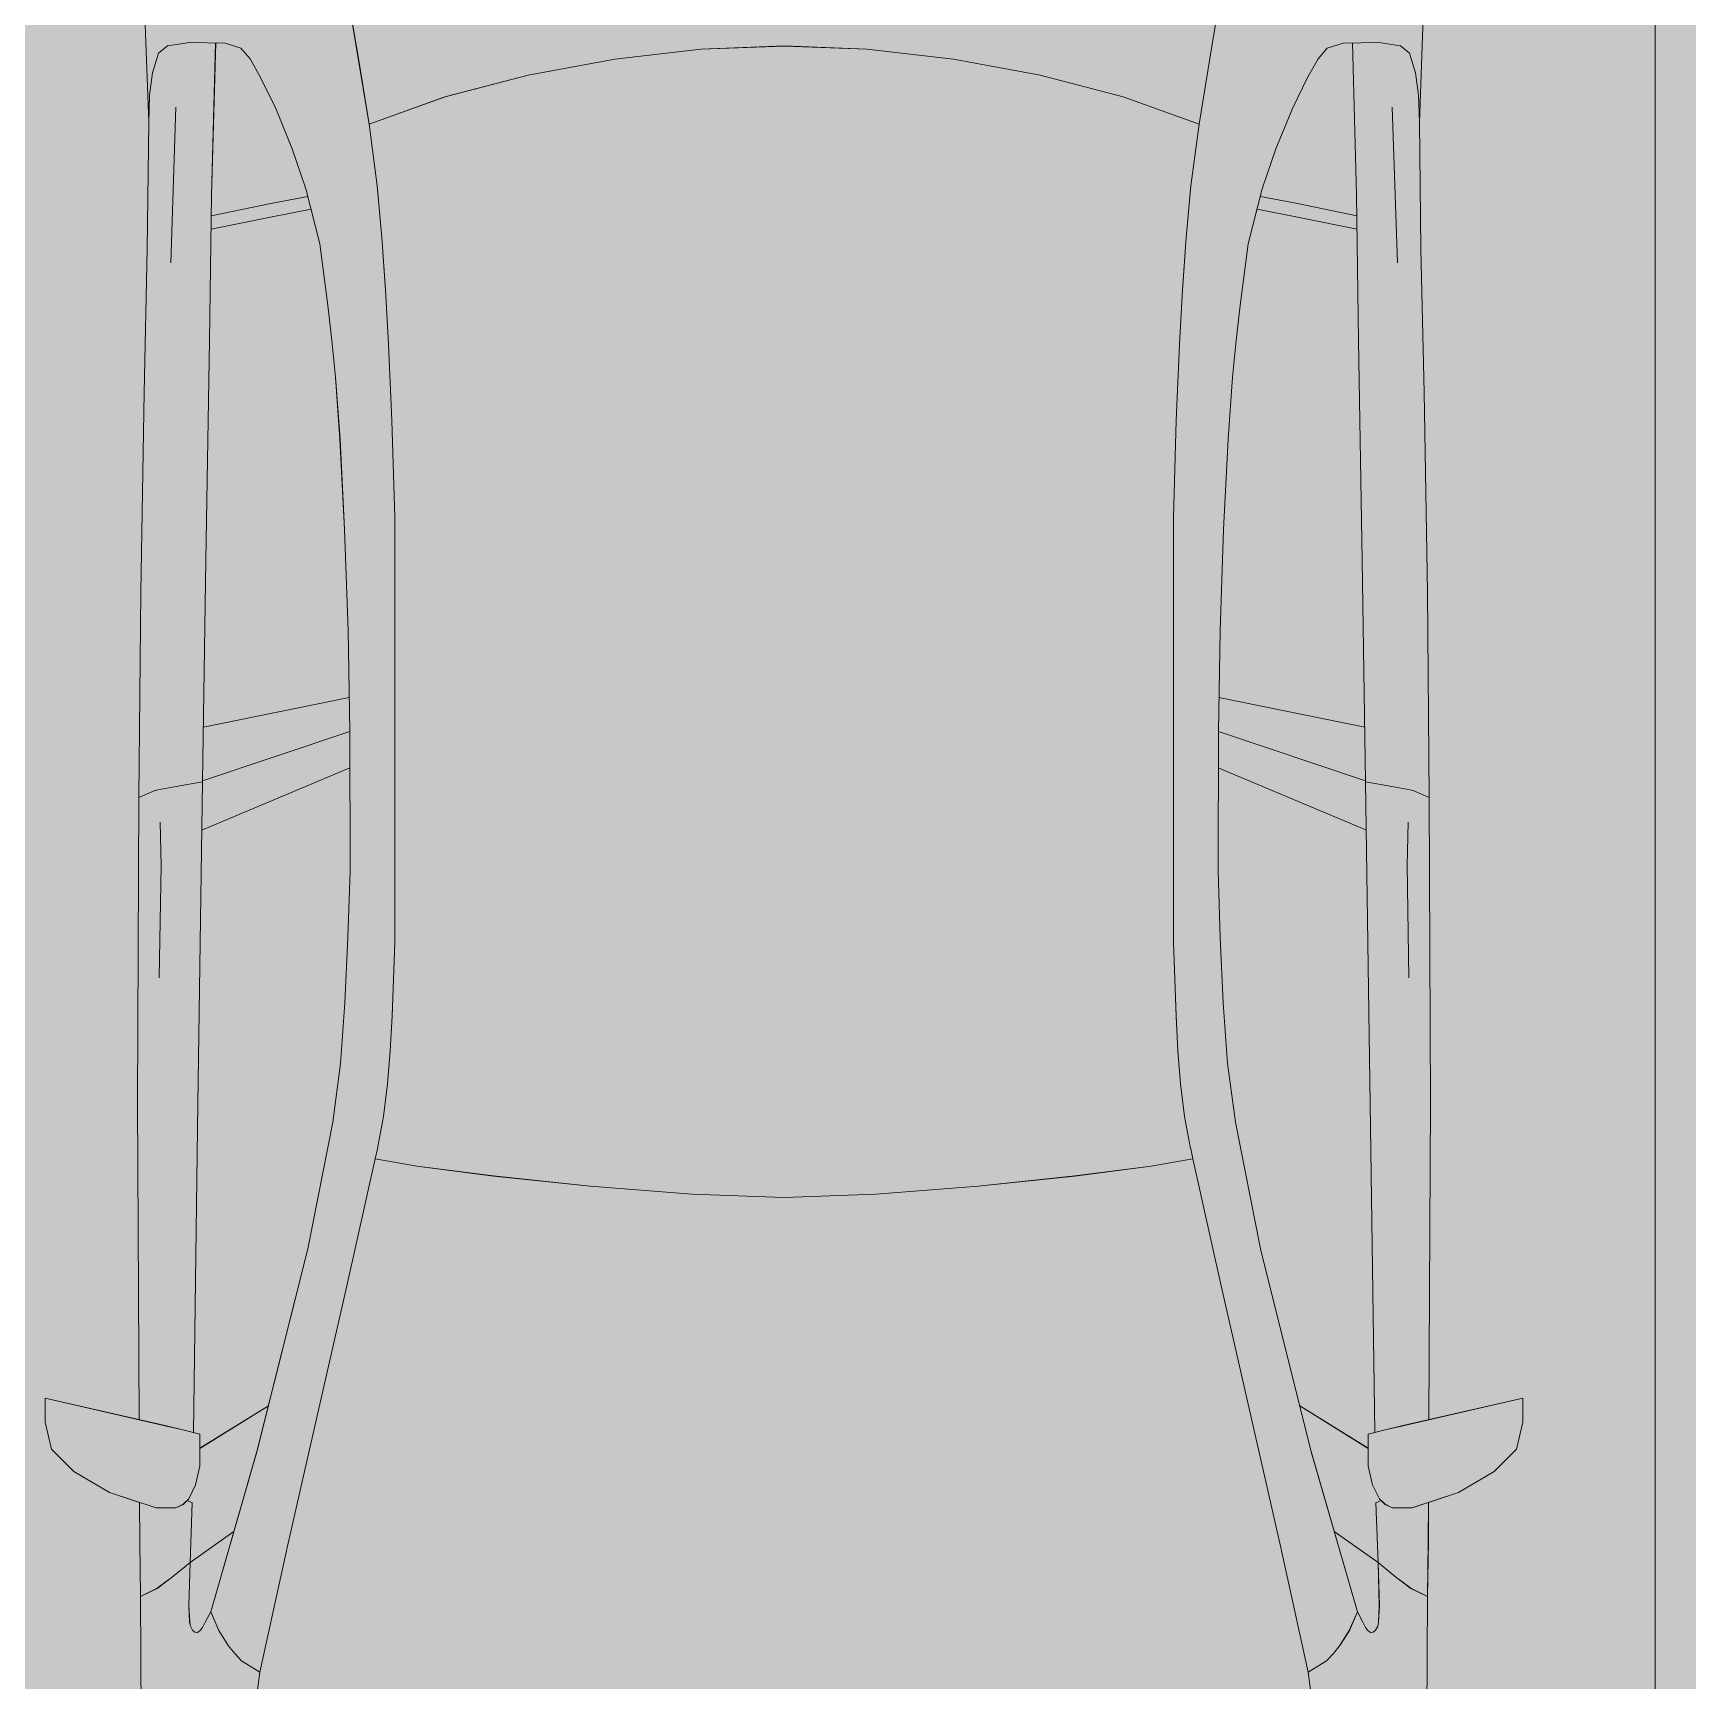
# Model space of a CAD drawing. Header units: millimetres. Extents: x -284281 to 1648660, y -821378 to -151356.
# Drawn here: x -185392 to -183045, y -269226 to -266889 of the extents above; entities that cross this region are included whole.
import ezdxf

# ---------------------------------------------------------------- set-up
doc = ezdxf.new("R2010")
doc.units = ezdxf.units.MM
doc.header["$MEASUREMENT"] = 0
doc.layers.add('Cars', color=7, linetype='Continuous')
doc.layers.add('Extérieur - Environnement', color=7, linetype='Continuous')

# ---------------------------------------------------------------- blocks, each defined once
blk = doc.blocks.new('Car 0025')
at = {"layer": 'Cars', "color": 7, "linetype": 'Continuous', "lineweight": 13}
for p, q in [((-652, 3786.7), (-615.8, 3571.1)), ((627.8, 3786.7), (591.6, 3571.1)), ((-920.3, 3683.6), (-913, 3480.7)), ((-913, 3480.7), (-920.3, 3683.6)), ((888.9, 3480.7), (896.1, 3683.6)), ((888.9, 3480.7), (896.1, 3683.6)), ((-855.4, 3593.9), (-886.4, 3589.1)), ((-804.8, 3592.7), (-855.4, 3593.9)), ((-824, 3377.8), (-818.1, 3593)), ((-782.3, 3585.5), (-804.8, 3592.7)), ((758.1, 3585.5), (780.6, 3592.7)), ((780.6, 3592.7), (831.2, 3593.9)), ((799.8, 3377.8), (793.9, 3593)), ((831.2, 3593.9), (862.2, 3589.1)), ((-899.1, 3578.6), (-907.5, 3550.6)), ((-886.4, 3589.1), (-899.1, 3578.6)), ((-769.3, 3570.3), (-782.3, 3585.5)), ((-754.4, 3544.1), (-769.3, 3570.3)), ((-615.8, 3571.1), (-600.6, 3478)), ((-252.3, 3570.1), (-375.1, 3547.5)), ((-129.6, 3584), (-252.3, 3570.1)), ((-12.1, 3588.7), (-129.6, 3584)), ((-12.1, 3588.7), (105.4, 3584)), ((105.4, 3584), (228.1, 3570.1)), ((228.1, 3570.1), (350.9, 3547.5)), ((591.6, 3571.1), (576.4, 3478)), ((730.2, 3544.1), (745.1, 3570.3)), ((745.1, 3570.3), (758.1, 3585.5)), ((862.2, 3589.1), (874.9, 3578.6)), ((874.9, 3578.6), (883.3, 3550.6)), ((-907.5, 3550.6), (-911.8, 3519.1)), ((-733, 3500.1), (-754.4, 3544.1)), ((-375.1, 3547.5), (-492.9, 3516.7)), ((350.9, 3547.5), (468.7, 3516.7)), ((708.8, 3500.1), (730.2, 3544.1)), ((883.3, 3550.6), (887.6, 3519.1)), ((-911.8, 3519.1), (-913, 3480.7)), ((-874.4, 3501.9), (-881.8, 3281.1)), ((-709.6, 3442.8), (-733, 3500.1)), ((-492.9, 3516.7), (-600.6, 3478)), ((468.7, 3516.7), (576.4, 3478)), ((685.4, 3442.8), (708.8, 3500.1)), ((850.2, 3501.9), (857.6, 3281.1)), ((887.6, 3519.1), (888.9, 3480.7)), ((-913, 3480.7), (-915.3, 3300.4)), ((-915.3, 3300.4), (-913, 3480.7)), ((-600.6, 3478), (-588.9, 3390.6)), ((576.4, 3478), (564.8, 3390.6)), ((891.1, 3300.4), (888.9, 3480.7)), ((891.1, 3300.4), (888.9, 3480.7)), ((-690.2, 3386.2), (-709.6, 3442.8)), ((666.1, 3386.2), (685.4, 3442.8)), ((-670.4, 3308.1), (-690.2, 3386.2)), ((-588.9, 3390.6), (-582.3, 3317.1)), ((564.8, 3390.6), (558.1, 3317.1)), ((646.2, 3308.1), (666.1, 3386.2)), ((-826.9, 3170.4), (-824, 3377.8)), ((-824.4, 3348), (-740, 3365.2)), ((-740.3, 3346), (-682.9, 3357.1)), ((-740, 3365.2), (-687.5, 3375.4)), ((716.1, 3346), (658.7, 3357.1)), ((715.8, 3365.2), (663.3, 3375.4)), ((800.2, 3348), (715.8, 3365.2)), ((802.7, 3170.4), (799.8, 3377.8)), ((-824.7, 3328.7), (-740.3, 3346)), ((800.5, 3328.7), (716.1, 3346)), ((-582.3, 3317.1), (-577.3, 3242.7)), ((558.1, 3317.1), (553.1, 3242.7)), ((-915.3, 3300.4), (-919.6, 3097.2)), ((-915.3, 3300.4), (-919.6, 3097.2)), ((-659, 3220.7), (-670.4, 3308.1)), ((634.8, 3220.7), (646.2, 3308.1)), ((895.4, 3097.2), (891.1, 3300.4)), ((891.1, 3300.4), (895.4, 3097.2)), ((-577.3, 3242.7), (-572.9, 3165.9)), ((553.1, 3242.7), (548.7, 3165.9)), ((-653.2, 3171.1), (-659, 3220.7)), ((629, 3171.1), (634.8, 3220.7)), ((-831.9, 2859.6), (-826.9, 3170.4)), ((-648.1, 3119.2), (-653.2, 3171.1)), ((623.9, 3119.2), (629, 3171.1)), ((807.7, 2859.6), (802.7, 3170.4)), ((-572.9, 3165.9), (-568.1, 3057.7)), ((548.7, 3165.9), (543.9, 3057.7)), ((-641.8, 3031.2), (-648.1, 3119.2)), ((617.6, 3031.2), (623.9, 3119.2)), ((-919.6, 3097.2), (-924.4, 2813.9)), ((-919.6, 3097.2), (-924.4, 2813.9)), ((900.2, 2813.9), (895.4, 3097.2)), ((895.4, 3097.2), (900.2, 2813.9)), ((-568.1, 3057.8), (-564.2, 2920.2)), ((543.9, 3057.8), (540, 2920.2)), ((-635.4, 2903.1), (-641.8, 3031.2)), ((611.2, 2903.1), (617.6, 3031.2)), ((-564.2, 2920.2), (-564.1, 2317.3)), ((540, 2920.2), (539.9, 2317.3)), ((-630.4, 2759.9), (-635.4, 2903.1)), ((606.2, 2759.9), (611.2, 2903.1)), ((-836.8, 2545.3), (-831.9, 2859.6)), ((812.6, 2545.3), (807.7, 2859.6)), ((-924.4, 2813.9), (-926.9, 2522.7)), ((-924.4, 2813.9), (-926.9, 2522.7)), ((902.7, 2522.7), (900.2, 2813.9)), ((900.2, 2813.9), (902.7, 2522.7)), ((-628, 2616.3), (-630.4, 2759.9)), ((603.8, 2616.3), (606.2, 2759.9)), ((-835.6, 2622.4), (-628.8, 2664.8)), ((811.4, 2622.4), (604.6, 2664.8)), ((-628, 2616.3), (-836.8, 2546.4)), ((-627.5, 2418.3), (-628, 2616.3)), ((603.3, 2418.3), (603.8, 2616.3)), ((603.8, 2616.3), (812.6, 2546.4)), ((-837.8, 2476.4), (-627.9, 2564.8)), ((813.6, 2476.4), (603.7, 2564.8)), ((-900, 2533.7), (-874.1, 2538.4)), ((-874.1, 2538.4), (-836.8, 2545.3)), ((-836.8, 2545.3), (-843.3, 2088.2)), ((812.6, 2545.3), (819.1, 2088.2)), ((849.9, 2538.4), (812.6, 2545.3)), ((875.8, 2533.7), (849.9, 2538.4)), ((-926.9, 2522.7), (-928.9, 2089.8)), ((-928.9, 2089.8), (-926.9, 2522.7)), ((-926.9, 2522.7), (-905.2, 2532.4)), ((-905.2, 2532.4), (-903.2, 2533)), ((-903.2, 2533), (-900, 2533.7)), ((879.1, 2533), (875.8, 2533.7)), ((881, 2532.4), (879.1, 2533)), ((902.7, 2522.7), (881, 2532.4)), ((904.7, 2089.8), (902.7, 2522.7)), ((904.7, 2089.8), (902.7, 2522.7)), ((-897, 2487.7), (-895.5, 2426.5)), ((872.8, 2487.7), (871.3, 2426.5)), ((-895.5, 2426.5), (-898.1, 2267.2)), ((-630.6, 2324.2), (-627.5, 2418.3)), ((606.4, 2324.2), (603.3, 2418.3)), ((871.3, 2426.5), (873.9, 2267.2)), ((-634.8, 2231.6), (-630.6, 2324.2)), ((610.6, 2231.6), (606.4, 2324.2)), ((-564.1, 2317.3), (-567.9, 2213)), ((539.9, 2317.3), (543.8, 2213)), ((-640.9, 2145.4), (-634.8, 2231.6)), ((616.7, 2145.4), (610.6, 2231.6)), ((-567.9, 2213), (-570.5, 2163.8)), ((543.8, 2213), (546.3, 2163.8)), ((-570.5, 2163.8), (-574.3, 2116.7)), ((546.3, 2163.8), (550.1, 2116.7)), ((-652.1, 2062.2), (-640.9, 2145.4)), ((627.9, 2062.2), (616.7, 2145.4)), ((-574.3, 2116.7), (-580.1, 2070.5)), ((550.1, 2116.7), (555.9, 2070.5)), ((-928.9, 2089.8), (-926.4, 1640.4)), ((-926.4, 1640.4), (-928.9, 2089.8)), ((902.2, 1640.4), (904.7, 2089.8)), ((902.2, 1640.4), (904.7, 2089.8)), ((-843.3, 2088.2), (-849.7, 1622.1)), ((-580.1, 2070.5), (-588.5, 2025.1)), ((555.9, 2070.5), (564.3, 2025.1)), ((819.1, 2088.2), (825.5, 1622.1)), ((-687.5, 1882.8), (-652.1, 2062.2)), ((663.3, 1882.8), (627.9, 2062.2)), ((-591.8, 2010.3), (-588.8, 2024.6)), ((-588.8, 2024.6), (-588.4, 2025.3)), ((564.6, 2024.6), (564.2, 2025.3)), ((567.6, 2010.3), (564.6, 2024.6)), ((-591.8, 2010.3), (-632, 1830.3)), ((-591.8, 2010.3), (-532.9, 2000.2)), ((-532.9, 2000.2), (-424.2, 1986.1)), ((508.7, 2000.2), (400, 1986.1)), ((567.6, 2010.3), (508.7, 2000.2)), ((567.6, 2010.3), (607.8, 1830.3)), ((-424.2, 1986.1), (-287.2, 1971.5)), ((-287.2, 1971.5), (-142.7, 1960.1)), ((263, 1971.5), (118.5, 1960.1)), ((400, 1986.1), (263, 1971.5)), ((-142.7, 1960.1), (-12.1, 1955.6)), ((118.5, 1960.1), (-12.1, 1955.6)), ((-759.7, 1595.1), (-687.5, 1882.8)), ((735.5, 1595.1), (663.3, 1882.8)), ((-632, 1830.3), (-674.2, 1645.7)), ((607.8, 1830.3), (650, 1645.7)), ((-926.4, 1640.4), (-1059.8, 1671.2)), ((-1059.8, 1671.2), (-1059.8, 1636.9)), ((-1059.8, 1671.2), (-887.7, 1631.5)), ((-1059.8, 1671.2), (-1059.8, 1636.9)), ((1035.6, 1671.2), (863.5, 1631.5)), ((1035.6, 1671.2), (902.2, 1640.4)), ((1035.6, 1636.9), (1035.6, 1671.2)), ((1035.6, 1671.2), (1035.6, 1636.9)), ((-743.3, 1660.3), (-840.5, 1599.8)), ((-674.2, 1645.7), (-715.3, 1465.4)), ((650, 1645.7), (691.1, 1465.4)), ((719.1, 1660.3), (816.3, 1599.8)), ((-1059.8, 1636.9), (-1050.9, 1598.8)), ((-1050.9, 1598.8), (-1059.8, 1636.9)), ((-887.7, 1631.5), (-864.6, 1626)), ((-864.6, 1626), (-840.5, 1619.8)), ((-840.5, 1619.8), (-840.5, 1574.6)), ((840.4, 1626), (816.3, 1619.8)), ((816.3, 1619.8), (816.3, 1574.6)), ((863.5, 1631.5), (840.4, 1626)), ((1026.7, 1598.8), (1035.6, 1636.9)), ((1026.7, 1598.8), (1035.6, 1636.9)), ((-1050.9, 1598.8), (-1019.1, 1566.8)), ((-1019.1, 1566.8), (-1050.9, 1598.8)), ((994.9, 1566.8), (1026.7, 1598.8)), ((994.9, 1566.8), (1026.7, 1598.8)), ((-840.5, 1574.6), (-846.5, 1548.1)), ((-759.7, 1595.1), (-825.1, 1368)), ((735.5, 1595.1), (800.9, 1368)), ((816.3, 1574.6), (822.3, 1548.1)), ((-1019.1, 1566.8), (-968.5, 1537.3)), ((-968.5, 1537.3), (-1019.1, 1566.8)), ((944.3, 1537.3), (994.9, 1566.8)), ((944.3, 1537.3), (994.9, 1566.8)), ((-968.5, 1537.3), (-926, 1523.1)), ((-902.5, 1515.3), (-968.5, 1537.3)), ((-856.3, 1528), (-864.4, 1520.4)), ((-851.4, 1522.3), (-858.6, 1525.8)), ((-846.5, 1548.1), (-856.3, 1528)), ((822.3, 1548.1), (832.1, 1528)), ((827.2, 1522.3), (834.4, 1525.8)), ((832.1, 1528), (840.2, 1520.4)), ((878.3, 1515.3), (944.3, 1537.3)), ((901.8, 1523.1), (944.3, 1537.3)), ((-926, 1523.1), (-925.7, 1467.7)), ((-925.7, 1467.7), (-926, 1523.1)), ((-874.6, 1515.3), (-902.5, 1515.3)), ((-864.4, 1520.4), (-874.6, 1515.3)), ((-851.4, 1522.3), (-854.4, 1437.8)), ((827.2, 1522.3), (830.2, 1437.8)), ((840.2, 1520.4), (850.4, 1515.3)), ((850.4, 1515.3), (878.3, 1515.3)), ((901.5, 1467.7), (901.8, 1523.1)), ((901.5, 1467.7), (901.8, 1523.1)), ((-792.3, 1482), (-854.4, 1437.8)), ((768.1, 1482), (830.2, 1437.8)), ((-925.7, 1467.7), (-924.7, 1389.7)), ((-925.7, 1467.7), (-924.7, 1389.7)), ((-715.3, 1465.4), (-755.5, 1282.4)), ((691.1, 1465.4), (731.3, 1282.4)), ((900.5, 1389.7), (901.5, 1467.7)), ((901.5, 1467.7), (900.5, 1389.7)), ((-854.4, 1437.8), (-879.3, 1417.7)), ((-854.4, 1437.8), (-856.2, 1376.4)), ((830.2, 1437.8), (855.1, 1417.7)), ((830.2, 1437.8), (832, 1376.4)), ((-879.3, 1417.7), (-900.9, 1401.3)), ((855.1, 1417.7), (876.7, 1401.3)), ((-900.9, 1401.3), (-924.7, 1389.7)), ((-924.7, 1389.7), (-920.5, 734.5)), ((-924.7, 1389.7), (-920.5, 734.5)), ((876.7, 1401.3), (900.5, 1389.7)), ((896.3, 734.5), (900.5, 1389.7)), ((900.5, 1389.7), (896.3, 734.5)), ((-856.2, 1376.4), (-855, 1353.4)), ((-832.4, 1354), (-825.1, 1368)), ((-825.1, 1368), (-813.7, 1341.5)), ((800.9, 1368), (789.5, 1341.5)), ((808.2, 1354), (800.9, 1368)), ((832, 1376.4), (830.8, 1353.4)), ((-855, 1353.4), (-853.9, 1347.6)), ((-853.9, 1347.6), (-851, 1342)), ((-847.5, 1338.9), (-851, 1342)), ((-843.8, 1338.8), (-847.5, 1338.9)), ((-839.9, 1341.4), (-843.8, 1338.8)), ((-839.9, 1341.4), (-836.8, 1345.8)), ((-836.8, 1345.8), (-832.5, 1354)), ((-813.7, 1341.5), (-800.3, 1320)), ((789.5, 1341.5), (776.1, 1320)), ((812.6, 1345.8), (808.3, 1354)), ((815.7, 1341.4), (812.6, 1345.8)), ((815.7, 1341.4), (819.6, 1338.8)), ((819.6, 1338.8), (823.3, 1338.9)), ((823.3, 1338.9), (826.8, 1342)), ((829.7, 1347.6), (826.8, 1342)), ((830.8, 1353.4), (829.7, 1347.6)), ((-800.3, 1320), (-791.1, 1308.8)), ((776.1, 1320), (766.9, 1308.8)), ((-791.1, 1308.8), (-781.4, 1298.4)), ((-781.4, 1298.4), (-755.5, 1282.4)), ((757.2, 1298.4), (731.3, 1282.4)), ((766.9, 1308.8), (757.2, 1298.4)), ((-755.5, 1282.4), (-758.8, 1257.5)), ((-755.5, 1282.4), (-755.5, 1282.4)), ((731.3, 1282.4), (734.6, 1257.5)), ((731.3, 1282.4), (731.3, 1282.4))]:
    blk.add_line(p, q, dxfattribs=at)

msp = doc.modelspace()

# ---------------------------------------------------------------- hatches: boundary and pattern name
at = {"linetype": 'Continuous', "lineweight": 0, "true_color": 0xa7a7a7}
msp.add_hatch(color=253, dxfattribs=at).paths.add_polyline_path([(-190582.9074, -266165.48622, 1), (-180582.9074, -266165.48622, 1)])

# ---------------------------------------------------------------- linework, layer by layer
at = {"color": 255, "linetype": 'Continuous', "lineweight": 5, "flags": 128}
for points in [[(-185591.76314, -265687.29374), (-185591.76314, -270687.29374), (-183091.76314, -270687.29374), (-183091.76314, -265687.29374)], [(-183091.76314, -265687.29374), (-183091.76314, -270687.29374), (-180591.76314, -270687.29374), (-180591.76314, -265687.29374)]]:
    msp.add_lwpolyline(points, close=True, dxfattribs=at)
for points in [[(-183091.76314, -265687.29374), (-183091.76314, -270687.29374)], [(-183091.76314, -270687.29374), (-183091.76314, -265687.29374)]]:
    msp.add_lwpolyline(points, dxfattribs=at)
at = {"layer": 'Extérieur - Environnement', "color": 7, "linetype": 'Continuous', "lineweight": 13}
for p, q in [((-184966.82239, -266709.07991), (-184930.65015, -266924.69169)), ((-183687.01035, -266709.07991), (-183723.18259, -266924.69169)), ((-185235.12611, -266812.14388), (-185227.86496, -267015.11622)), ((-185227.86496, -267015.11622), (-185235.12611, -266812.14388)), ((-183425.96778, -267015.11622), (-183418.70663, -266812.14388)), ((-183425.96778, -267015.11622), (-183418.70663, -266812.14388)), ((-185213.87326, -266917.17362), (-185222.27784, -266945.17872)), ((-185201.17225, -266906.68173), (-185213.87326, -266917.17362)), ((-185170.1944, -266901.90924), (-185201.17225, -266906.68173)), ((-185119.58056, -266903.11646), (-185170.1944, -266901.90924)), ((-185138.78617, -267118.03368), (-185132.96275, -266902.79727)), ((-185097.10585, -266910.29321), (-185119.58056, -266903.11646)), ((-185084.10754, -266925.46847), (-185097.10585, -266910.29321)), ((-184930.65015, -266924.69169), (-184915.43667, -267017.73544)), ((-184444.45175, -266911.77991), (-184567.13462, -266925.66614)), ((-184326.91637, -266907.061), (-184444.45175, -266911.77991)), ((-184326.91637, -266907.061), (-184209.38099, -266911.77991)), ((-184209.38099, -266911.77991), (-184086.69811, -266925.66614)), ((-183723.18259, -266924.69169), (-183738.39607, -267017.73544)), ((-183569.7252, -266925.46847), (-183556.72689, -266910.29321)), ((-183556.72689, -266910.29321), (-183534.25218, -266903.11646)), ((-183534.25218, -266903.11646), (-183483.63834, -266901.90924)), ((-183515.04657, -267118.03368), (-183520.86999, -266902.79727)), ((-183483.63834, -266901.90924), (-183452.66049, -266906.68173)), ((-183452.66049, -266906.68173), (-183439.95948, -266917.17362)), ((-183439.95948, -266917.17362), (-183431.55489, -266945.17872)), ((-185222.27784, -266945.17872), (-185226.59207, -266976.68211)), ((-185069.21372, -266951.66209), (-185084.10754, -266925.46847)), ((-184689.88942, -266948.26862), (-184807.73904, -266979.13343)), ((-184567.13462, -266925.66614), (-184689.88942, -266948.26862)), ((-184086.69811, -266925.66614), (-183963.94332, -266948.26862)), ((-183963.94332, -266948.26862), (-183846.0937, -266979.13343)), ((-183584.61902, -266951.66209), (-183569.7252, -266925.46847)), ((-183431.55489, -266945.17872), (-183427.24067, -266976.68211)), ((-185047.80935, -266995.68437), (-185069.21372, -266951.66209)), ((-183606.02339, -266995.68437), (-183584.61902, -266951.66209)), ((-185226.59207, -266976.68211), (-185227.86496, -267015.11622)), ((-185189.19855, -266993.87959), (-185196.61575, -267214.66003)), ((-184807.73904, -266979.13343), (-184915.43667, -267017.73544)), ((-183846.0937, -266979.13343), (-183738.39607, -267017.73544)), ((-183464.63419, -266993.87959), (-183457.21699, -267214.66003)), ((-183427.24067, -266976.68211), (-183425.96778, -267015.11622)), ((-185227.86496, -267015.11622), (-185230.0787, -267195.42194)), ((-185230.0787, -267195.42194), (-185227.86496, -267015.11622)), ((-185024.39438, -267052.95632), (-185047.80935, -266995.68437)), ((-184915.43667, -267017.73544), (-184903.7652, -267105.16234)), ((-183738.39607, -267017.73544), (-183750.06754, -267105.16234)), ((-183629.43835, -267052.95632), (-183606.02339, -266995.68437)), ((-183423.75404, -267195.42194), (-183425.96778, -267015.11622)), ((-183423.75404, -267195.42194), (-183425.96778, -267015.11622)), ((-185005.06519, -267109.61749), (-185024.39438, -267052.95632)), ((-183648.76755, -267109.61749), (-183629.43835, -267052.95632)), ((-184985.23045, -267187.636), (-185005.06519, -267109.61749)), ((-184903.76672, -267105.14564), (-184897.07383, -267178.67008)), ((-183750.06602, -267105.14564), (-183756.75891, -267178.67008)), ((-183668.60229, -267187.636), (-183648.76755, -267109.61749)), ((-185141.71858, -267325.35055), (-185138.78617, -267118.03368)), ((-185139.20676, -267147.76871), (-185054.8186, -267130.53691)), ((-185054.8186, -267130.53691), (-185002.33786, -267120.34522)), ((-183599.01414, -267130.53691), (-183651.49488, -267120.34522)), ((-183514.62598, -267147.76871), (-183599.01414, -267130.53691)), ((-183512.11415, -267325.35055), (-183515.04657, -267118.03368)), ((-185139.47966, -267167.06197), (-185055.0915, -267149.83017)), ((-185055.0915, -267149.83017), (-184997.67652, -267138.68025)), ((-183598.74124, -267149.83017), (-183656.15621, -267138.68025)), ((-183514.35308, -267167.06197), (-183598.74124, -267149.83017)), ((-184897.07476, -267178.65615), (-184892.10794, -267253.1309)), ((-183756.75798, -267178.65615), (-183761.7248, -267253.1309)), ((-185230.0787, -267195.42194), (-185234.42809, -267398.63248)), ((-185230.0787, -267195.42194), (-185234.42809, -267398.63248)), ((-184973.82149, -267275.12651), (-184985.23045, -267187.636)), ((-183680.01125, -267275.12651), (-183668.60229, -267187.636)), ((-183419.40465, -267398.63248), (-183423.75404, -267195.42194)), ((-183423.75404, -267195.42194), (-183419.40465, -267398.63248)), ((-184892.10823, -267253.12659), (-184887.70481, -267329.92371)), ((-183761.72451, -267253.12659), (-183766.12792, -267329.92371)), ((-184967.9751, -267324.70503), (-184973.82149, -267275.12651)), ((-183685.85764, -267324.70503), (-183680.01125, -267275.12651)), ((-185146.67886, -267636.14806), (-185141.71858, -267325.35055)), ((-184962.88121, -267376.54286), (-184967.9751, -267324.70503)), ((-184887.70526, -267329.91363), (-184882.93965, -267438.03433)), ((-183766.12748, -267329.91363), (-183770.89309, -267438.03433)), ((-183690.95153, -267376.54286), (-183685.85764, -267324.70503)), ((-183507.15388, -267636.14806), (-183512.11415, -267325.35055)), ((-184956.64387, -267464.55695), (-184962.88121, -267376.54286)), ((-183697.18887, -267464.55695), (-183690.95153, -267376.54286)), ((-185234.42809, -267398.63248), (-185239.21361, -267681.8664)), ((-185234.42809, -267398.63248), (-185239.21361, -267681.8664)), ((-183414.61913, -267681.8664), (-183419.40465, -267398.63248)), ((-183419.40465, -267398.63248), (-183414.61913, -267681.8664)), ((-184882.93975, -267438.03077), (-184878.96888, -267575.55173)), ((-183770.89299, -267438.03077), (-183774.86386, -267575.55173)), ((-184950.25671, -267592.68594), (-184956.64387, -267464.55695)), ((-183703.57603, -267592.68594), (-183697.18887, -267464.55695)), ((-184878.96888, -267575.55173), (-184878.93032, -268178.51767)), ((-183774.86386, -267575.55173), (-183774.90242, -268178.51767)), ((-184945.2568, -267735.92644), (-184950.25671, -267592.68594)), ((-183708.57594, -267735.92644), (-183703.57603, -267592.68594)), ((-185151.63934, -267950.44806), (-185146.67886, -267636.14806)), ((-183502.1934, -267950.44806), (-183507.15388, -267636.14806)), ((-185239.21361, -267681.8664), (-185241.73195, -267973.11319)), ((-185239.21361, -267681.8664), (-185241.73195, -267973.11319)), ((-183412.10079, -267973.11319), (-183414.61913, -267681.8664)), ((-183414.61913, -267681.8664), (-183412.10079, -267973.11319)), ((-184942.83372, -267879.45679), (-184945.2568, -267735.92644)), ((-183710.99902, -267879.45679), (-183708.57594, -267735.92644)), ((-185150.42289, -267873.3724), (-184943.6516, -267831.0099)), ((-183503.40985, -267873.3724), (-183710.18114, -267831.0099)), ((-184942.83372, -267879.45679), (-185151.62212, -267949.35697)), ((-184942.2952, -268077.47084), (-184942.83372, -267879.45679)), ((-183711.53754, -268077.47084), (-183710.99902, -267879.45679)), ((-183710.99902, -267879.45679), (-183502.21062, -267949.35697)), ((-185152.61088, -268019.42707), (-184942.69354, -267931.00109)), ((-183501.22186, -268019.42707), (-183711.1392, -267931.00109)), ((-185214.8097, -267962.08777), (-185188.89643, -267957.43193)), ((-185188.89643, -267957.43193), (-185151.63934, -267950.44806)), ((-185151.63934, -267950.44806), (-185158.07813, -268407.60147)), ((-183502.1934, -267950.44806), (-183495.75461, -268407.60147)), ((-183464.93631, -267957.43193), (-183502.1934, -267950.44806)), ((-183439.02304, -267962.08777), (-183464.93631, -267957.43193)), ((-185241.73195, -267973.11319), (-185243.70018, -268405.99152)), ((-185243.70018, -268405.99152), (-185241.73195, -267973.11319)), ((-185241.73195, -267973.11319), (-185220.02325, -267963.34875)), ((-185220.02325, -267963.34875), (-185218.06775, -267962.78294)), ((-185218.06775, -267962.78294), (-185214.8097, -267962.08777)), ((-183435.76499, -267962.78294), (-183439.02304, -267962.08777)), ((-183433.80948, -267963.34875), (-183435.76499, -267962.78294)), ((-183412.10079, -267973.11319), (-183433.80948, -267963.34875)), ((-183410.13256, -268405.99152), (-183412.10079, -267973.11319)), ((-183410.13256, -268405.99152), (-183412.10079, -267973.11319)), ((-185211.8374, -268008.0365), (-185210.33881, -268069.30026)), ((-183441.99534, -268008.0365), (-183443.49393, -268069.30026)), ((-185210.33881, -268069.30026), (-185212.915, -268228.63)), ((-183443.49393, -268069.30026), (-183440.91774, -268228.63)), ((-184945.44615, -268171.56036), (-184942.2952, -268077.47084)), ((-183708.38658, -268171.56036), (-183711.53754, -268077.47084)), ((-184949.64061, -268264.18443), (-184945.44615, -268171.56036)), ((-184878.93032, -268178.51767), (-184882.76703, -268282.80321)), ((-183774.90242, -268178.51767), (-183771.06571, -268282.80321)), ((-183704.19213, -268264.18443), (-183708.38658, -268171.56036)), ((-184955.73985, -268350.33641), (-184949.64061, -268264.18443)), ((-184882.76663, -268282.79561), (-184885.30079, -268331.97201)), ((-183771.06611, -268282.79561), (-183768.53195, -268331.97201)), ((-183698.09289, -268350.33641), (-183704.19213, -268264.18443)), ((-184885.29996, -268331.95584), (-184889.09836, -268379.1068)), ((-183768.53278, -268331.95584), (-183764.73438, -268379.1068)), ((-184966.88588, -268433.58816), (-184955.73985, -268350.33641)), ((-183686.94686, -268433.58816), (-183698.09289, -268350.33641)), ((-184889.09654, -268379.08424), (-184894.91948, -268425.32705)), ((-183764.7362, -268379.08424), (-183758.91325, -268425.32705)), ((-185243.70018, -268405.99152), (-185241.22196, -268855.37588)), ((-185241.22196, -268855.37588), (-185243.70018, -268405.99152)), ((-185158.07777, -268407.60147), (-185164.52527, -268873.64916)), ((-184894.91948, -268425.32705), (-184903.35015, -268470.69473)), ((-183758.91325, -268425.32705), (-183750.48259, -268470.69473)), ((-183495.75497, -268407.60147), (-183489.30747, -268873.64916)), ((-183412.61078, -268855.37588), (-183410.13256, -268405.99152)), ((-183412.61078, -268855.37588), (-183410.13256, -268405.99152)), ((-185002.30218, -268612.97487), (-184966.88588, -268433.58816)), ((-183651.53055, -268612.97487), (-183686.94686, -268433.58816)), ((-184906.65009, -268485.50019), (-184903.57159, -268471.18443)), ((-184903.57159, -268471.18443), (-184903.26417, -268470.50459)), ((-183750.26115, -268471.18443), (-183750.56857, -268470.50459)), ((-183747.18265, -268485.50019), (-183750.26115, -268471.18443)), ((-184906.65009, -268485.50019), (-184946.80804, -268665.46056)), ((-184906.65009, -268485.50019), (-184847.67973, -268495.56309)), ((-184847.67973, -268495.56309), (-184739.06316, -268509.72051)), ((-183806.15301, -268495.56309), (-183914.76958, -268509.72051)), ((-183747.18265, -268485.50019), (-183806.15301, -268495.56309)), ((-183747.18265, -268485.50019), (-183707.0247, -268665.46056)), ((-184739.06316, -268509.72051), (-184601.97865, -268524.31874)), ((-183914.76958, -268509.72051), (-184051.85409, -268524.31874)), ((-184601.97865, -268524.31874), (-184457.53402, -268535.70581)), ((-184457.53402, -268535.70581), (-184326.91637, -268540.22868)), ((-184196.29872, -268535.70581), (-184326.91637, -268540.22868)), ((-184051.85409, -268524.31874), (-184196.29872, -268535.70581)), ((-185074.50208, -268900.71807), (-185002.30218, -268612.97487)), ((-183579.33066, -268900.71807), (-183651.53055, -268612.97487)), ((-184946.80804, -268665.46056), (-184988.98799, -268850.05203)), ((-183707.0247, -268665.46056), (-183664.84475, -268850.05203)), ((-185241.22196, -268855.37588), (-185374.59412, -268824.57526)), ((-185374.59412, -268824.57526), (-185374.59412, -268858.86413)), ((-185374.59412, -268824.57526), (-185202.55908, -268864.30459)), ((-185374.59412, -268824.57526), (-185374.59412, -268858.86413)), ((-183279.23862, -268824.57526), (-183451.27366, -268864.30459)), ((-183279.23862, -268824.57526), (-183412.61078, -268855.37588)), ((-183279.23862, -268858.86413), (-183279.23862, -268824.57526)), ((-183279.23862, -268824.57526), (-183279.23862, -268858.86413)), ((-185058.12784, -268835.46068), (-185155.30967, -268895.94519)), ((-183595.7049, -268835.46068), (-183498.52307, -268895.94519)), ((-185374.59412, -268858.86413), (-185365.73395, -268896.99574)), ((-185365.73395, -268896.99574), (-185374.59412, -268858.86413)), ((-185202.55908, -268864.30459), (-185179.43002, -268869.80872)), ((-185179.43002, -268869.80872), (-185155.30967, -268876.0237)), ((-184988.98799, -268850.05203), (-185030.13818, -269030.34197)), ((-183664.84475, -268850.05203), (-183623.69456, -269030.34197)), ((-183474.40272, -268869.80872), (-183498.52307, -268876.0237)), ((-183451.27366, -268864.30459), (-183474.40272, -268869.80872)), ((-183288.09879, -268896.99574), (-183279.23862, -268858.86413)), ((-183288.09879, -268896.99574), (-183279.23862, -268858.86413)), ((-185155.30967, -268876.0237), (-185155.30967, -268921.1711)), ((-183498.52307, -268876.0237), (-183498.52307, -268921.1711)), ((-185365.73395, -268896.99574), (-185333.8755, -268928.95544)), ((-185333.8755, -268928.95544), (-185365.73395, -268896.99574)), ((-185074.50208, -268900.71807), (-185139.91629, -269127.82494)), ((-183579.33066, -268900.71807), (-183513.91645, -269127.82494)), ((-183319.95724, -268928.95544), (-183288.09879, -268896.99574)), ((-183319.95724, -268928.95544), (-183288.09879, -268896.99574)), ((-185333.8755, -268928.95544), (-185283.33545, -268958.44643)), ((-185283.33545, -268958.44643), (-185333.8755, -268928.95544)), ((-185155.30967, -268921.1711), (-185161.32122, -268947.69805)), ((-183498.52307, -268921.1711), (-183492.51152, -268947.69805)), ((-183370.49729, -268958.44643), (-183319.95724, -268928.95544)), ((-183370.49729, -268958.44643), (-183319.95724, -268928.95544)), ((-185283.33545, -268958.44643), (-185240.82228, -268972.66499)), ((-185217.36028, -268980.51188), (-185283.33545, -268958.44643)), ((-185161.32122, -268947.69805), (-185171.12912, -268967.80458)), ((-183492.51152, -268947.69805), (-183482.70361, -268967.80458)), ((-183436.47245, -268980.51188), (-183370.49729, -268958.44643)), ((-183413.01046, -268972.66499), (-183370.49729, -268958.44643)), ((-185240.82228, -268972.66499), (-185240.56447, -269028.07397)), ((-185240.56447, -269028.07397), (-185240.82228, -268972.66499)), ((-185189.37613, -268980.44581), (-185217.36028, -268980.51188)), ((-185179.20412, -268975.33817), (-185189.37613, -268980.44581)), ((-185171.12912, -268967.80458), (-185179.20412, -268975.33817)), ((-185166.25205, -268973.48156), (-185173.45673, -268969.97612)), ((-185166.25205, -268973.48156), (-185169.22059, -269058.01959)), ((-183487.58069, -268973.48156), (-183480.37601, -268969.97612)), ((-183487.58069, -268973.48156), (-183484.61215, -269058.01959)), ((-183482.70361, -268967.80458), (-183474.62862, -268975.33817)), ((-183474.62862, -268975.33817), (-183464.45661, -268980.44581)), ((-183464.45661, -268980.44581), (-183436.47245, -268980.51188)), ((-183413.26827, -269028.07397), (-183413.01046, -268972.66499)), ((-183413.26827, -269028.07397), (-183413.01046, -268972.66499)), ((-185240.56447, -269028.07397), (-185239.51271, -269106.12444)), ((-185240.56447, -269028.07397), (-185239.51271, -269106.12444)), ((-185107.07278, -269013.79792), (-185169.22059, -269058.01959)), ((-185030.13818, -269030.34197), (-185070.30295, -269213.35195)), ((-183623.69456, -269030.34197), (-183583.52979, -269213.35195)), ((-183546.75996, -269013.79792), (-183484.61215, -269058.01959)), ((-183414.32003, -269106.12444), (-183413.26827, -269028.07397)), ((-183413.26827, -269028.07397), (-183414.32003, -269106.12444)), ((-185169.22059, -269058.01959), (-185194.08178, -269078.04263)), ((-185169.22059, -269058.01959), (-185171.05473, -269119.39447)), ((-183484.61215, -269058.01959), (-183459.75096, -269078.04263)), ((-183484.61215, -269058.01959), (-183482.77801, -269119.39447)), ((-185194.08178, -269078.04263), (-185215.67774, -269094.51864)), ((-183459.75096, -269078.04263), (-183438.155, -269094.51864)), ((-185215.67774, -269094.51864), (-185239.51271, -269106.12444)), ((-185239.51271, -269106.12444), (-185235.36168, -269761.2809)), ((-185239.51271, -269106.12444), (-185235.36168, -269761.2809)), ((-183438.155, -269094.51864), (-183414.32003, -269106.12444)), ((-183418.47105, -269761.2809), (-183414.32003, -269106.12444)), ((-183414.32003, -269106.12444), (-183418.47105, -269761.2809)), ((-185171.05473, -269119.39447), (-185169.77574, -269142.41113)), ((-185147.2646, -269141.74207), (-185139.91629, -269127.82494)), ((-185139.91629, -269127.82494), (-185128.47083, -269154.26748)), ((-183513.91645, -269127.82494), (-183525.36191, -269154.26748)), ((-183506.56813, -269141.74207), (-183513.91645, -269127.82494)), ((-183482.77801, -269119.39447), (-183484.057, -269142.41113)), ((-185169.77574, -269142.41113), (-185168.738, -269148.16525)), ((-185168.738, -269148.16525), (-185165.81532, -269153.82919)), ((-185162.35446, -269156.90174), (-185165.81532, -269153.82919)), ((-185154.70928, -269154.38891), (-185158.60562, -269156.93584)), ((-185154.70928, -269154.38891), (-185151.61781, -269150.02912)), ((-185151.61781, -269150.02912), (-185147.27012, -269141.74207)), ((-185128.47083, -269154.26748), (-185115.12718, -269175.77573)), ((-183525.36191, -269154.26748), (-183538.70555, -269175.77573)), ((-183502.21493, -269150.02912), (-183506.56261, -269141.74207)), ((-183499.12346, -269154.38891), (-183502.21493, -269150.02912)), ((-183499.12346, -269154.38891), (-183495.22712, -269156.93584)), ((-183491.47828, -269156.90174), (-183488.01742, -269153.82919)), ((-183485.09474, -269148.16525), (-183488.01742, -269153.82919)), ((-183484.057, -269142.41113), (-183485.09474, -269148.16525)), ((-185158.60562, -269156.93584), (-185162.35446, -269156.90174)), ((-185115.12718, -269175.77573), (-185105.93069, -269186.97271)), ((-183538.70555, -269175.77573), (-183547.90205, -269186.97271)), ((-183495.22712, -269156.93584), (-183491.47828, -269156.90174)), ((-185105.93069, -269186.97271), (-185096.211, -269197.41058)), ((-185096.211, -269197.41058), (-185070.30295, -269213.35195)), ((-183557.62174, -269197.41058), (-183583.52979, -269213.35195)), ((-183547.90205, -269186.97271), (-183557.62174, -269197.41058)), ((-185070.30295, -269213.35195), (-185073.59296, -269238.27627)), ((-185070.28982, -269213.35195), (-185070.30295, -269213.35195)), ((-183583.54292, -269213.35195), (-183583.52979, -269213.35195)), ((-183583.52979, -269213.35195), (-183580.23978, -269238.27627))]:
    msp.add_line(p, q, dxfattribs=at)

# ---------------------------------------------------------------- block references
at = {"layer": 'Cars', "color": 7, "linetype": 'Continuous', "lineweight": 5, "zscale": 1000}
msp.add_blockref('Car 0025', (-184314.81803, -270495.78396), dxfattribs=at)

doc.saveas('drawing.dxf')
